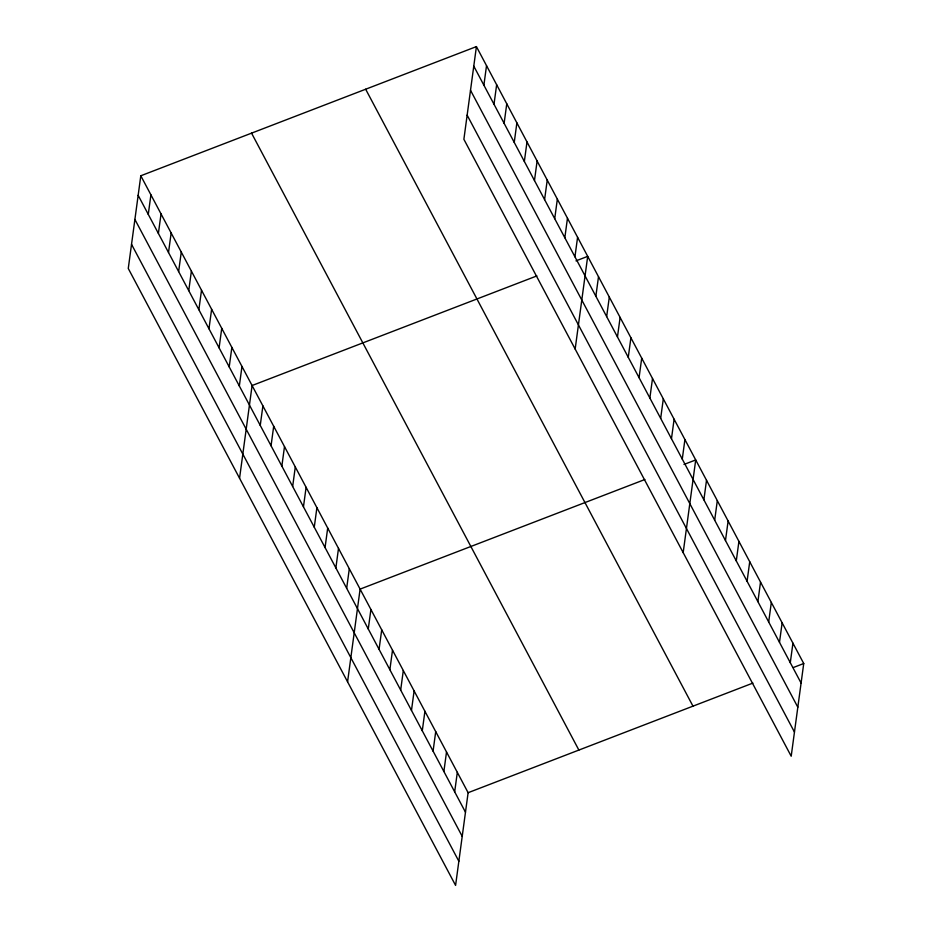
<?xml version="1.0" encoding="UTF-8"?>
<svg xmlns="http://www.w3.org/2000/svg" width="932" height="932" viewBox="0 0 932 932"><rect width="100%" height="100%" fill="white"/><g stroke="black" fill="none" stroke-linecap="round" stroke-linejoin="round"><path stroke-width="1.4" d="M140.802 175.775L128.267 268.474L455.585 885.4L468.12 792.701L140.802 175.775L476.415 46.6L803.734 663.526L791.198 756.225L463.88 139.299L476.415 46.6M148.281 214.36L150.914 194.846M158.393 233.431L161.038 213.906M168.517 252.502L171.15 232.977M178.629 271.573L181.274 252.048M188.753 290.633L191.386 271.119M198.865 309.704L201.51 290.19M208.978 328.775L211.622 309.249M219.102 347.846L221.734 328.32M229.214 366.917L231.858 347.391M239.338 385.976L241.97 366.462M239.559 478.233L252.094 385.522L536.89 275.907M260.249 425.411L262.894 405.886M271.061 445.764L273.693 426.239M281.86 466.128L284.493 446.603M292.66 486.481L295.293 466.967M303.459 506.845L306.104 487.32M314.259 527.197L316.903 507.684M325.058 547.562L327.703 528.036M335.87 567.914L338.502 548.4M346.669 588.278L349.302 568.753M347.578 681.816L360.102 589.117L644.897 479.502M368.268 628.995L370.913 609.47M379.068 649.348L381.712 629.834M389.867 669.712L392.512 650.187M400.678 690.064L403.311 670.551M483.894 85.196L486.527 65.671M411.478 710.429L414.111 690.903M494.007 104.256L496.651 84.742M504.119 123.327L506.763 103.801M422.278 730.781L424.922 711.267M514.243 142.398L516.876 122.873M433.077 751.145L435.722 731.62M524.355 161.469L526.999 141.944M443.877 771.498L446.521 751.984M534.479 180.528L537.112 161.015M454.676 791.862L457.321 772.337M544.591 199.599L547.235 180.086M554.715 218.671L557.348 199.145M564.827 237.742L567.471 218.216M574.939 256.813L577.584 237.287M575.16 349.057L587.696 256.358L575.976 260.867M595.863 296.236L598.507 276.711M606.662 316.589L609.307 297.075M617.462 336.953L620.106 317.428M628.261 357.305L630.906 337.792M639.072 377.67L641.705 358.144M649.872 398.022L652.505 378.508M660.672 418.386L663.316 398.861M671.471 438.739L674.116 419.225M682.271 459.103L684.915 439.578M683.179 552.641L695.715 459.942L683.995 464.451M703.881 499.82L706.514 480.295M714.681 520.184L717.314 500.659M725.48 540.537L728.125 521.011M736.28 560.901L738.925 541.375M747.08 581.253L749.724 561.728M757.891 601.618L760.524 582.092M768.69 621.97L771.323 602.445M779.49 642.334L782.134 622.809M790.289 662.687L792.934 643.162M468.12 792.701L752.916 683.086M793.307 667.533L803.734 663.526M473.771 66.125L801.089 683.051M470.509 90.276L797.827 707.202M467.142 115.149L794.46 732.074M365.659 89.227L692.977 706.153M251.558 133.148L578.877 750.074M138.157 195.301L465.487 812.215M134.895 219.439L462.214 836.365M131.529 244.324L458.859 861.25"/></g></svg>
